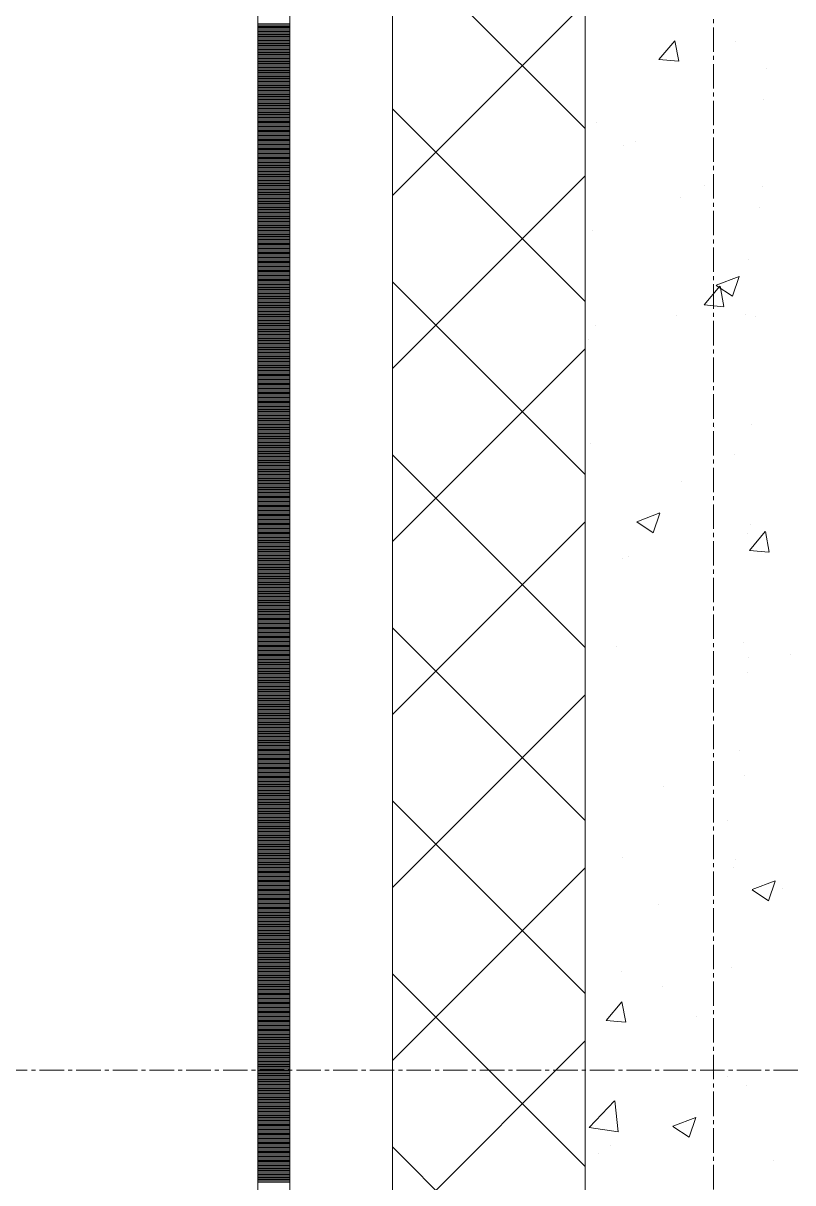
# Model space of a CAD drawing. Header units: millimetres. Extents: x 538266 to 1167394, y 114608 to 637157.
# Drawn here: x 828700 to 829299, y 155925 to 156828 of the extents above; entities that cross this region are included whole.
import ezdxf
from ezdxf.enums import TextEntityAlignment as Align

# ---------------------------------------------------------------- set-up
doc = ezdxf.new("R2010")
doc.units = ezdxf.units.MM
doc.linetypes.add('CENTER2', pattern=[28.575, 19.05, -3.175, 3.175, -3.175])
doc.linetypes.add('DASHED', pattern=[19.05, 12.7, -6.35])
doc.layers.get('Defpoints').update_dxf_attribs({"color": 140})
doc.layers.add('АР_Делит', color=120, linetype='Continuous', lineweight=0, plot=False)
for name, color, linetype, lineweight in [('АР_Стены ПЕНОблок', 52, 'Continuous', 20), ('АР_Тонкая', 254, 'Continuous', 5), ('АР_Утеплитель', 31, 'Continuous', 0), ('АР_Штриховка', 8, 'Continuous', 0)]:
    doc.layers.add(name, color=color, linetype=linetype, lineweight=lineweight)
doc.layers.add('РД_Оси_100', color=7, linetype='Continuous', lineweight=0, true_color=0x525252)
doc.styles.add('style1', font='ARIALN.TTF')

# ---------------------------------------------------------------- blocks, each defined once
blk = doc.blocks.new('2_этаж')
at = {"layer": 'АР_Стены ПЕНОблок', "color": 18, "linetype": 'Continuous', "lineweight": 20, "true_color": 0x000000}
blk.add_line((672773.57, 213213.25), (672773.57, 137013.25), dxfattribs=at)
at = {"layer": 'АР_Тонкая', "color": 18, "linetype": 'Continuous', "lineweight": 5, "true_color": 0x000000}
for p, q in [((672518.57, 213213.25), (672518.57, 137013.25)), ((672543.57, 213213.25), (672543.57, 137013.25)), ((672543.57, 137013.25), (672543.57, 213213.25)), ((672623.57, 137013.25), (672623.57, 213213.25))]:
    blk.add_line(p, q, dxfattribs=at)
at = {"layer": 'АР_Утеплитель', "color": 18, "linetype": 'Continuous', "lineweight": 0, "true_color": 0x000000}
for p, q in [((672623.57, 213213.25), (672623.57, 137013.25)), ((672773.57, 137013.25), (672773.57, 213213.25))]:
    blk.add_line(p, q, dxfattribs=at)
at = {"layer": 'АР_Штриховка', "color": 18, "linetype": 'Continuous', "lineweight": 0, "true_color": 0x000000}
for p, q in [((672773.57, 156746.34), (672623.57, 156896.34)), ((672623.57, 156694.2), (672773.57, 156844.2)), ((672518.57, 156828), (672543.57, 156828)), ((672518.57, 156827), (672543.57, 156827)), ((672518.57, 156826), (672543.57, 156826)), ((672518.57, 156825), (672543.57, 156825)), ((672518.57, 156824), (672543.57, 156824)), ((672518.57, 156823), (672543.57, 156823)), ((672518.57, 156822), (672543.57, 156822)), ((672518.57, 156821), (672543.57, 156821)), ((672518.57, 156820), (672543.57, 156820)), ((672518.57, 156819), (672543.57, 156819)), ((672518.57, 156818), (672543.57, 156818)), ((672518.57, 156817), (672543.57, 156817)), ((672518.57, 156816), (672543.57, 156816)), ((672518.57, 156815), (672543.57, 156815)), ((672518.57, 156814), (672543.57, 156814)), ((672518.57, 156813), (672543.57, 156813)), ((672518.57, 156812), (672543.57, 156812)), ((672518.57, 156811), (672543.57, 156811)), ((672518.57, 156810), (672543.57, 156810)), ((672518.57, 156809), (672543.57, 156809)), ((672518.57, 156808), (672543.57, 156808)), ((672518.57, 156807), (672543.57, 156807)), ((672830.97, 156800.09), (672843.22, 156814.69)), ((672846.33, 156798.79), (672843.39, 156814.71)), ((672890.79, 156814.52), (672890.79, 156814.52)), ((672518.57, 156806), (672543.57, 156806)), ((672518.57, 156805), (672543.57, 156805)), ((672518.57, 156804), (672543.57, 156804)), ((672518.57, 156803), (672543.57, 156803)), ((672518.57, 156802), (672543.57, 156802)), ((672518.57, 156801), (672543.57, 156801)), ((672518.57, 156800), (672543.57, 156800)), ((672518.57, 156799), (672543.57, 156799)), ((672518.57, 156798), (672543.57, 156798)), ((672830.97, 156800.09), (672846.16, 156798.76)), ((672518.57, 156797), (672543.57, 156797)), ((672518.57, 156796), (672543.57, 156796)), ((672518.57, 156795), (672543.57, 156795)), ((672518.57, 156794), (672543.57, 156794)), ((672518.57, 156793), (672543.57, 156793)), ((672518.57, 156792), (672543.57, 156792)), ((672518.57, 156791), (672543.57, 156791)), ((672518.57, 156790), (672543.57, 156790)), ((672518.57, 156789), (672543.57, 156789)), ((672914.91, 156793.11), (672914.91, 156793.11)), ((672518.57, 156788), (672543.57, 156788)), ((672518.57, 156787), (672543.57, 156787)), ((672518.57, 156786), (672543.57, 156786)), ((672518.57, 156785), (672543.57, 156785)), ((672518.57, 156784), (672543.57, 156784)), ((672518.57, 156783), (672543.57, 156783)), ((672518.57, 156782), (672543.57, 156782)), ((672518.57, 156781), (672543.57, 156781)), ((672518.57, 156780), (672543.57, 156780)), ((672518.57, 156779), (672543.57, 156779)), ((672518.57, 156778), (672543.57, 156778)), ((672518.57, 156777), (672543.57, 156777)), ((672518.57, 156776), (672543.57, 156776)), ((672518.57, 156775), (672543.57, 156775)), ((672518.57, 156774), (672543.57, 156774)), ((672518.57, 156773), (672543.57, 156773)), ((672518.57, 156772), (672543.57, 156772)), ((672518.57, 156771), (672543.57, 156771)), ((672518.57, 156770), (672543.57, 156770)), ((672518.57, 156769), (672543.57, 156769)), ((672518.57, 156768), (672543.57, 156768)), ((672518.57, 156767), (672543.57, 156767)), ((672518.57, 156766), (672543.57, 156766)), ((672518.57, 156765), (672543.57, 156765)), ((672518.57, 156764), (672543.57, 156764)), ((672518.57, 156763), (672543.57, 156763)), ((672518.57, 156762), (672543.57, 156762)), ((672912.42, 156769.33), (672912.42, 156769.33)), ((672518.57, 156761), (672543.57, 156761)), ((672518.57, 156760), (672543.57, 156760)), ((672518.57, 156759), (672543.57, 156759)), ((672518.57, 156758), (672543.57, 156758)), ((672518.57, 156757), (672543.57, 156757)), ((672518.57, 156756), (672543.57, 156756)), ((672518.57, 156755), (672543.57, 156755)), ((672518.57, 156754), (672543.57, 156754)), ((672518.57, 156753), (672543.57, 156753)), ((672773.57, 156611.64), (672623.57, 156761.64)), ((672518.57, 156752), (672543.57, 156752)), ((672518.57, 156751), (672543.57, 156751)), ((672518.57, 156750), (672543.57, 156750)), ((672518.57, 156749), (672543.57, 156749)), ((672518.57, 156748), (672543.57, 156748)), ((672518.57, 156747), (672543.57, 156747)), ((672518.57, 156746), (672543.57, 156746)), ((672518.57, 156745), (672543.57, 156745)), ((672518.57, 156744), (672543.57, 156744)), ((672782, 156751.44), (672782, 156751.44)), ((672518.57, 156743), (672543.57, 156743)), ((672518.57, 156742), (672543.57, 156742)), ((672518.57, 156741), (672543.57, 156741)), ((672518.57, 156740), (672543.57, 156740)), ((672518.57, 156739), (672543.57, 156739)), ((672518.57, 156738), (672543.57, 156738)), ((672518.57, 156737), (672543.57, 156737)), ((672518.57, 156736), (672543.57, 156736)), ((672518.57, 156735), (672543.57, 156735)), ((672813.05, 156736.55), (672813.05, 156736.55)), ((672518.57, 156734), (672543.57, 156734)), ((672518.57, 156733), (672543.57, 156733)), ((672518.57, 156732), (672543.57, 156732)), ((672518.57, 156731), (672543.57, 156731)), ((672518.57, 156730), (672543.57, 156730)), ((672518.57, 156729), (672543.57, 156729)), ((672518.57, 156728), (672543.57, 156728)), ((672518.57, 156727), (672543.57, 156727)), ((672518.57, 156726), (672543.57, 156726)), ((672803.52, 156733.33), (672803.52, 156733.33)), ((672518.57, 156725), (672543.57, 156725)), ((672518.57, 156724), (672543.57, 156724)), ((672518.57, 156723), (672543.57, 156723)), ((672518.57, 156722), (672543.57, 156722)), ((672518.57, 156721), (672543.57, 156721)), ((672518.57, 156720), (672543.57, 156720)), ((672518.57, 156719), (672543.57, 156719)), ((672518.57, 156718), (672543.57, 156718)), ((672518.57, 156717), (672543.57, 156717)), ((672518.57, 156716), (672543.57, 156716)), ((672518.57, 156715), (672543.57, 156715)), ((672518.57, 156714), (672543.57, 156714)), ((672518.57, 156713), (672543.57, 156713)), ((672518.57, 156712), (672543.57, 156712)), ((672518.57, 156711), (672543.57, 156711)), ((672518.57, 156710), (672543.57, 156710)), ((672518.57, 156709), (672543.57, 156709)), ((672518.57, 156708), (672543.57, 156708)), ((672623.57, 156559.5), (672773.57, 156709.5)), ((672518.57, 156707), (672543.57, 156707)), ((672518.57, 156706), (672543.57, 156706)), ((672518.57, 156705), (672543.57, 156705)), ((672518.57, 156704), (672543.57, 156704)), ((672518.57, 156703), (672543.57, 156703)), ((672518.57, 156702), (672543.57, 156702)), ((672518.57, 156701), (672543.57, 156701)), ((672518.57, 156700), (672543.57, 156700)), ((672518.57, 156699), (672543.57, 156699)), ((672866.6, 156702.44), (672866.6, 156702.44)), ((672911.67, 156701.3), (672911.67, 156701.3)), ((672518.57, 156698), (672543.57, 156698)), ((672518.57, 156697), (672543.57, 156697)), ((672518.57, 156696), (672543.57, 156696)), ((672518.57, 156695), (672543.57, 156695)), ((672518.57, 156694), (672543.57, 156694)), ((672518.57, 156693), (672543.57, 156693)), ((672518.57, 156692), (672543.57, 156692)), ((672518.57, 156691), (672543.57, 156691)), ((672518.57, 156690), (672543.57, 156690)), ((672848.09, 156692.93), (672848.09, 156692.93)), ((672518.57, 156689), (672543.57, 156689)), ((672518.57, 156688), (672543.57, 156688)), ((672518.57, 156687), (672543.57, 156687)), ((672518.57, 156686), (672543.57, 156686)), ((672518.57, 156685), (672543.57, 156685)), ((672518.57, 156684), (672543.57, 156684)), ((672518.57, 156683), (672543.57, 156683)), ((672518.57, 156682), (672543.57, 156682)), ((672518.57, 156681), (672543.57, 156681)), ((672909.33, 156684.77), (672909.33, 156684.77)), ((672518.57, 156680), (672543.57, 156680)), ((672518.57, 156679), (672543.57, 156679)), ((672518.57, 156678), (672543.57, 156678)), ((672518.57, 156677), (672543.57, 156677)), ((672518.57, 156676), (672543.57, 156676)), ((672518.57, 156675), (672543.57, 156675)), ((672518.57, 156674), (672543.57, 156674)), ((672518.57, 156673), (672543.57, 156673)), ((672518.57, 156672), (672543.57, 156672)), ((672518.57, 156671), (672543.57, 156671)), ((672518.57, 156670), (672543.57, 156670)), ((672518.57, 156669), (672543.57, 156669)), ((672518.57, 156668), (672543.57, 156668)), ((672518.57, 156667), (672543.57, 156667)), ((672518.57, 156666), (672543.57, 156666)), ((672518.57, 156665), (672543.57, 156665)), ((672518.57, 156664), (672543.57, 156664)), ((672518.57, 156663), (672543.57, 156663)), ((672778.92, 156666.89), (672778.92, 156666.89)), ((672518.57, 156662), (672543.57, 156662)), ((672518.57, 156661), (672543.57, 156661)), ((672518.57, 156660), (672543.57, 156660)), ((672518.57, 156659), (672543.57, 156659)), ((672518.57, 156658), (672543.57, 156658)), ((672518.57, 156657), (672543.57, 156657)), ((672518.57, 156656), (672543.57, 156656)), ((672518.57, 156655), (672543.57, 156655)), ((672518.57, 156654), (672543.57, 156654)), ((672518.57, 156653), (672543.57, 156653)), ((672518.57, 156652), (672543.57, 156652)), ((672518.57, 156651), (672543.57, 156651)), ((672518.57, 156650), (672543.57, 156650)), ((672518.57, 156649), (672543.57, 156649)), ((672518.57, 156648), (672543.57, 156648)), ((672518.57, 156647), (672543.57, 156647)), ((672518.57, 156646), (672543.57, 156646)), ((672518.57, 156645), (672543.57, 156645)), ((672900.53, 156644.44), (672900.53, 156644.44)), ((672518.57, 156644), (672543.57, 156644)), ((672518.57, 156643), (672543.57, 156643)), ((672518.57, 156642), (672543.57, 156642)), ((672518.57, 156641), (672543.57, 156641)), ((672518.57, 156640), (672543.57, 156640)), ((672518.57, 156639), (672543.57, 156639)), ((672518.57, 156638), (672543.57, 156638)), ((672518.57, 156637), (672543.57, 156637)), ((672518.57, 156636), (672543.57, 156636)), ((672518.57, 156635), (672543.57, 156635)), ((672518.57, 156634), (672543.57, 156634)), ((672518.57, 156633), (672543.57, 156633)), ((672518.57, 156632), (672543.57, 156632)), ((672518.57, 156631), (672543.57, 156631)), ((672518.57, 156630), (672543.57, 156630)), ((672518.57, 156629), (672543.57, 156629)), ((672518.57, 156628), (672543.57, 156628)), ((672518.57, 156627), (672543.57, 156627)), ((672773.57, 156476.93), (672623.57, 156626.93)), ((672875.62, 156624.43), (672893.4, 156631.26)), ((672888.2, 156615.77), (672893.36, 156631.12)), ((672518.57, 156626), (672543.57, 156626)), ((672518.57, 156625), (672543.57, 156625)), ((672518.57, 156624), (672543.57, 156624)), ((672518.57, 156623), (672543.57, 156623)), ((672518.57, 156622), (672543.57, 156622)), ((672518.57, 156621), (672543.57, 156621)), ((672518.57, 156620), (672543.57, 156620)), ((672518.57, 156619), (672543.57, 156619)), ((672518.57, 156618), (672543.57, 156618)), ((672866.22, 156609.04), (672878.46, 156623.63)), ((672875.56, 156624.3), (672888.19, 156615.78)), ((672881.57, 156607.73), (672878.64, 156623.66)), ((672518.57, 156617), (672543.57, 156617)), ((672518.57, 156616), (672543.57, 156616)), ((672518.57, 156615), (672543.57, 156615)), ((672518.57, 156614), (672543.57, 156614)), ((672518.57, 156613), (672543.57, 156613)), ((672518.57, 156612), (672543.57, 156612)), ((672518.57, 156611), (672543.57, 156611)), ((672518.57, 156610), (672543.57, 156610)), ((672518.57, 156609), (672543.57, 156609)), ((672866.22, 156609.03), (672881.4, 156607.7)), ((672518.57, 156608), (672543.57, 156608)), ((672518.57, 156607), (672543.57, 156607)), ((672518.57, 156606), (672543.57, 156606)), ((672518.57, 156605), (672543.57, 156605)), ((672518.57, 156604), (672543.57, 156604)), ((672518.57, 156603), (672543.57, 156603)), ((672518.57, 156602), (672543.57, 156602)), ((672518.57, 156601), (672543.57, 156601)), ((672518.57, 156600), (672543.57, 156600)), ((672844.85, 156601.12), (672844.85, 156601.12)), ((672898.1, 156601.72), (672898.1, 156601.72)), ((672906.24, 156600.22), (672906.24, 156600.22)), ((672518.57, 156599), (672543.57, 156599)), ((672518.57, 156598), (672543.57, 156598)), ((672518.57, 156597), (672543.57, 156597)), ((672518.57, 156596), (672543.57, 156596)), ((672518.57, 156595), (672543.57, 156595)), ((672518.57, 156594), (672543.57, 156594)), ((672518.57, 156593), (672543.57, 156593)), ((672518.57, 156592), (672543.57, 156592)), ((672518.57, 156591), (672543.57, 156591)), ((672781.27, 156592.75), (672781.27, 156592.75)), ((672518.57, 156590), (672543.57, 156590)), ((672518.57, 156589), (672543.57, 156589)), ((672518.57, 156588), (672543.57, 156588)), ((672518.57, 156587), (672543.57, 156587)), ((672518.57, 156586), (672543.57, 156586)), ((672518.57, 156585), (672543.57, 156585)), ((672518.57, 156584), (672543.57, 156584)), ((672518.57, 156583), (672543.57, 156583)), ((672518.57, 156582), (672543.57, 156582)), ((672775.83, 156582.33), (672775.83, 156582.33)), ((672518.57, 156581), (672543.57, 156581)), ((672518.57, 156580), (672543.57, 156580)), ((672518.57, 156579), (672543.57, 156579)), ((672518.57, 156578), (672543.57, 156578)), ((672518.57, 156577), (672543.57, 156577)), ((672518.57, 156576), (672543.57, 156576)), ((672518.57, 156575), (672543.57, 156575)), ((672518.57, 156574), (672543.57, 156574)), ((672518.57, 156573), (672543.57, 156573)), ((672623.57, 156424.8), (672773.57, 156574.8)), ((672518.57, 156572), (672543.57, 156572)), ((672518.57, 156571), (672543.57, 156571)), ((672518.57, 156570), (672543.57, 156570)), ((672518.57, 156569), (672543.57, 156569)), ((672518.57, 156568), (672543.57, 156568)), ((672518.57, 156567), (672543.57, 156567)), ((672518.57, 156566), (672543.57, 156566)), ((672518.57, 156565), (672543.57, 156565)), ((672518.57, 156564), (672543.57, 156564)), ((672518.57, 156563), (672543.57, 156563)), ((672518.57, 156562), (672543.57, 156562)), ((672518.57, 156561), (672543.57, 156561)), ((672518.57, 156560), (672543.57, 156560)), ((672518.57, 156559), (672543.57, 156559)), ((672518.57, 156558), (672543.57, 156558)), ((672518.57, 156557), (672543.57, 156557)), ((672518.57, 156556), (672543.57, 156556)), ((672518.57, 156555), (672543.57, 156555)), ((672518.57, 156554), (672543.57, 156554)), ((672518.57, 156553), (672543.57, 156553)), ((672518.57, 156552), (672543.57, 156552)), ((672518.57, 156551), (672543.57, 156551)), ((672518.57, 156550), (672543.57, 156550)), ((672518.57, 156549), (672543.57, 156549)), ((672518.57, 156548), (672543.57, 156548)), ((672518.57, 156547), (672543.57, 156547)), ((672518.57, 156546), (672543.57, 156546)), ((672518.57, 156545), (672543.57, 156545)), ((672518.57, 156544), (672543.57, 156544)), ((672518.57, 156543), (672543.57, 156543)), ((672518.57, 156542), (672543.57, 156542)), ((672518.57, 156541), (672543.57, 156541)), ((672518.57, 156540), (672543.57, 156540)), ((672518.57, 156539), (672543.57, 156539)), ((672518.57, 156538), (672543.57, 156538)), ((672518.57, 156537), (672543.57, 156537)), ((672518.57, 156536), (672543.57, 156536)), ((672518.57, 156535), (672543.57, 156535)), ((672518.57, 156534), (672543.57, 156534)), ((672518.57, 156533), (672543.57, 156533)), ((672518.57, 156532), (672543.57, 156532)), ((672518.57, 156531), (672543.57, 156531)), ((672518.57, 156530), (672543.57, 156530)), ((672518.57, 156529), (672543.57, 156529)), ((672518.57, 156528), (672543.57, 156528)), ((672518.57, 156527), (672543.57, 156527)), ((672518.57, 156526), (672543.57, 156526)), ((672518.57, 156525), (672543.57, 156525)), ((672518.57, 156524), (672543.57, 156524)), ((672518.57, 156523), (672543.57, 156523)), ((672518.57, 156522), (672543.57, 156522)), ((672518.57, 156521), (672543.57, 156521)), ((672518.57, 156520), (672543.57, 156520)), ((672518.57, 156519), (672543.57, 156519)), ((672518.57, 156518), (672543.57, 156518)), ((672518.57, 156517), (672543.57, 156517)), ((672518.57, 156516), (672543.57, 156516)), ((672518.57, 156515), (672543.57, 156515)), ((672518.57, 156514), (672543.57, 156514)), ((672518.57, 156513), (672543.57, 156513)), ((672518.57, 156512), (672543.57, 156512)), ((672518.57, 156511), (672543.57, 156511)), ((672518.57, 156510), (672543.57, 156510)), ((672518.57, 156509), (672543.57, 156509)), ((672874.23, 156513.61), (672874.23, 156513.61)), ((672903.15, 156515.66), (672903.15, 156515.66)), ((672518.57, 156508), (672543.57, 156508)), ((672518.57, 156507), (672543.57, 156507)), ((672518.57, 156506), (672543.57, 156506)), ((672518.57, 156505), (672543.57, 156505)), ((672518.57, 156504), (672543.57, 156504)), ((672518.57, 156503), (672543.57, 156503)), ((672518.57, 156502), (672543.57, 156502)), ((672518.57, 156501), (672543.57, 156501)), ((672518.57, 156500), (672543.57, 156500)), ((672778.03, 156500.94), (672778.03, 156500.94)), ((672518.57, 156499), (672543.57, 156499)), ((672518.57, 156498), (672543.57, 156498)), ((672518.57, 156497), (672543.57, 156497)), ((672518.57, 156496), (672543.57, 156496)), ((672518.57, 156495), (672543.57, 156495)), ((672518.57, 156494), (672543.57, 156494)), ((672518.57, 156493), (672543.57, 156493)), ((672518.57, 156492), (672543.57, 156492)), ((672518.57, 156491), (672543.57, 156491)), ((672773.57, 156342.23), (672623.57, 156492.23)), ((672890.04, 156492.89), (672890.04, 156492.89)), ((672518.57, 156490), (672543.57, 156490)), ((672518.57, 156489), (672543.57, 156489)), ((672518.57, 156488), (672543.57, 156488)), ((672518.57, 156487), (672543.57, 156487)), ((672518.57, 156486), (672543.57, 156486)), ((672518.57, 156485), (672543.57, 156485)), ((672518.57, 156484), (672543.57, 156484)), ((672518.57, 156483), (672543.57, 156483)), ((672518.57, 156482), (672543.57, 156482)), ((672518.57, 156481), (672543.57, 156481)), ((672518.57, 156480), (672543.57, 156480)), ((672518.57, 156479), (672543.57, 156479)), ((672518.57, 156478), (672543.57, 156478)), ((672518.57, 156477), (672543.57, 156477)), ((672518.57, 156476), (672543.57, 156476)), ((672518.57, 156475), (672543.57, 156475)), ((672518.57, 156474), (672543.57, 156474)), ((672518.57, 156473), (672543.57, 156473)), ((672518.57, 156472), (672543.57, 156472)), ((672518.57, 156471), (672543.57, 156471)), ((672518.57, 156470), (672543.57, 156470)), ((672518.57, 156469), (672543.57, 156469)), ((672518.57, 156468), (672543.57, 156468)), ((672518.57, 156467), (672543.57, 156467)), ((672518.57, 156466), (672543.57, 156466)), ((672518.57, 156465), (672543.57, 156465)), ((672518.57, 156464), (672543.57, 156464)), ((672848.64, 156471.92), (672848.64, 156471.92)), ((672518.57, 156463), (672543.57, 156463)), ((672518.57, 156462), (672543.57, 156462)), ((672518.57, 156461), (672543.57, 156461)), ((672518.57, 156460), (672543.57, 156460)), ((672518.57, 156459), (672543.57, 156459)), ((672518.57, 156458), (672543.57, 156458)), ((672518.57, 156457), (672543.57, 156457)), ((672518.57, 156456), (672543.57, 156456)), ((672518.57, 156455), (672543.57, 156455)), ((672518.57, 156454), (672543.57, 156454)), ((672518.57, 156453), (672543.57, 156453)), ((672518.57, 156452), (672543.57, 156452)), ((672518.57, 156451), (672543.57, 156451)), ((672518.57, 156450), (672543.57, 156450)), ((672518.57, 156449), (672543.57, 156449)), ((672518.57, 156448), (672543.57, 156448)), ((672518.57, 156447), (672543.57, 156447)), ((672518.57, 156446), (672543.57, 156446)), ((672813.82, 156440.24), (672831.6, 156447.07)), ((672826.4, 156431.58), (672831.55, 156446.93)), ((672518.57, 156445), (672543.57, 156445)), ((672518.57, 156444), (672543.57, 156444)), ((672518.57, 156443), (672543.57, 156443)), ((672518.57, 156442), (672543.57, 156442)), ((672518.57, 156441), (672543.57, 156441)), ((672518.57, 156440), (672543.57, 156440)), ((672518.57, 156439), (672543.57, 156439)), ((672518.57, 156438), (672543.57, 156438)), ((672518.57, 156437), (672543.57, 156437)), ((672623.57, 156290.09), (672773.57, 156440.09)), ((672813.76, 156440.11), (672826.39, 156431.59)), ((672902.2, 156437.8), (672902.2, 156437.8)), ((672518.57, 156436), (672543.57, 156436)), ((672518.57, 156435), (672543.57, 156435)), ((672518.57, 156434), (672543.57, 156434)), ((672518.57, 156433), (672543.57, 156433)), ((672518.57, 156432), (672543.57, 156432)), ((672518.57, 156431), (672543.57, 156431)), ((672518.57, 156430), (672543.57, 156430)), ((672518.57, 156429), (672543.57, 156429)), ((672518.57, 156428), (672543.57, 156428)), ((672900.06, 156431.11), (672900.06, 156431.11)), ((672901.46, 156417.98), (672913.71, 156432.57)), ((672916.81, 156416.68), (672913.88, 156432.6)), ((672518.57, 156427), (672543.57, 156427)), ((672518.57, 156426), (672543.57, 156426)), ((672518.57, 156425), (672543.57, 156425)), ((672518.57, 156424), (672543.57, 156424)), ((672518.57, 156423), (672543.57, 156423)), ((672518.57, 156422), (672543.57, 156422)), ((672518.57, 156421), (672543.57, 156421)), ((672518.57, 156420), (672543.57, 156420)), ((672518.57, 156419), (672543.57, 156419)), ((672518.57, 156418), (672543.57, 156418)), ((672518.57, 156417), (672543.57, 156417)), ((672518.57, 156416), (672543.57, 156416)), ((672518.57, 156415), (672543.57, 156415)), ((672518.57, 156414), (672543.57, 156414)), ((672518.57, 156413), (672543.57, 156413)), ((672518.57, 156412), (672543.57, 156412)), ((672518.57, 156411), (672543.57, 156411)), ((672518.57, 156410), (672543.57, 156410)), ((672802.77, 156411.69), (672802.77, 156411.69)), ((672807.41, 156413.43), (672807.41, 156413.43)), ((672901.46, 156417.97), (672916.64, 156416.65)), ((672518.57, 156409), (672543.57, 156409)), ((672518.57, 156408), (672543.57, 156408)), ((672518.57, 156407), (672543.57, 156407)), ((672518.57, 156406), (672543.57, 156406)), ((672518.57, 156405), (672543.57, 156405)), ((672518.57, 156404), (672543.57, 156404)), ((672518.57, 156403), (672543.57, 156403)), ((672518.57, 156402), (672543.57, 156402)), ((672518.57, 156401), (672543.57, 156401)), ((672518.57, 156400), (672543.57, 156400)), ((672518.57, 156399), (672543.57, 156399)), ((672518.57, 156398), (672543.57, 156398)), ((672518.57, 156397), (672543.57, 156397)), ((672518.57, 156396), (672543.57, 156396)), ((672518.57, 156395), (672543.57, 156395)), ((672518.57, 156394), (672543.57, 156394)), ((672518.57, 156393), (672543.57, 156393)), ((672518.57, 156392), (672543.57, 156392)), ((672518.57, 156391), (672543.57, 156391)), ((672518.57, 156390), (672543.57, 156390)), ((672518.57, 156389), (672543.57, 156389)), ((672518.57, 156388), (672543.57, 156388)), ((672518.57, 156387), (672543.57, 156387)), ((672518.57, 156386), (672543.57, 156386)), ((672518.57, 156385), (672543.57, 156385)), ((672518.57, 156384), (672543.57, 156384)), ((672518.57, 156383), (672543.57, 156383)), ((672518.57, 156382), (672543.57, 156382)), ((672518.57, 156381), (672543.57, 156381)), ((672518.57, 156380), (672543.57, 156380)), ((672518.57, 156379), (672543.57, 156379)), ((672518.57, 156378), (672543.57, 156378)), ((672518.57, 156377), (672543.57, 156377)), ((672518.57, 156376), (672543.57, 156376)), ((672518.57, 156375), (672543.57, 156375)), ((672518.57, 156374), (672543.57, 156374)), ((672518.57, 156373), (672543.57, 156373)), ((672518.57, 156372), (672543.57, 156372)), ((672518.57, 156371), (672543.57, 156371)), ((672518.57, 156370), (672543.57, 156370)), ((672518.57, 156369), (672543.57, 156369)), ((672518.57, 156368), (672543.57, 156368)), ((672518.57, 156367), (672543.57, 156367)), ((672518.57, 156366), (672543.57, 156366)), ((672518.57, 156365), (672543.57, 156365)), ((672518.57, 156364), (672543.57, 156364)), ((672518.57, 156363), (672543.57, 156363)), ((672518.57, 156362), (672543.57, 156362)), ((672518.57, 156361), (672543.57, 156361)), ((672518.57, 156360), (672543.57, 156360)), ((672518.57, 156359), (672543.57, 156359)), ((672518.57, 156358), (672543.57, 156358)), ((672518.57, 156357), (672543.57, 156357)), ((672518.57, 156356), (672543.57, 156356)), ((672773.57, 156207.52), (672623.57, 156357.52)), ((672518.57, 156355), (672543.57, 156355)), ((672518.57, 156354), (672543.57, 156354)), ((672518.57, 156353), (672543.57, 156353)), ((672518.57, 156352), (672543.57, 156352)), ((672518.57, 156351), (672543.57, 156351)), ((672518.57, 156350), (672543.57, 156350)), ((672518.57, 156349), (672543.57, 156349)), ((672518.57, 156348), (672543.57, 156348)), ((672518.57, 156347), (672543.57, 156347)), ((672896.97, 156346.55), (672896.97, 156346.55)), ((672518.57, 156346), (672543.57, 156346)), ((672518.57, 156345), (672543.57, 156345)), ((672518.57, 156344), (672543.57, 156344)), ((672518.57, 156343), (672543.57, 156343)), ((672518.57, 156342), (672543.57, 156342)), ((672518.57, 156341), (672543.57, 156341)), ((672518.57, 156340), (672543.57, 156340)), ((672518.57, 156339), (672543.57, 156339)), ((672518.57, 156338), (672543.57, 156338)), ((672798.11, 156342.81), (672798.11, 156342.81)), ((672518.57, 156337), (672543.57, 156337)), ((672518.57, 156336), (672543.57, 156336)), ((672518.57, 156335), (672543.57, 156335)), ((672518.57, 156334), (672543.57, 156334)), ((672518.57, 156333), (672543.57, 156333)), ((672518.57, 156332), (672543.57, 156332)), ((672518.57, 156331), (672543.57, 156331)), ((672518.57, 156330), (672543.57, 156330)), ((672518.57, 156329), (672543.57, 156329)), ((672901.01, 156334.36), (672901.01, 156334.36)), ((672933.7, 156337.08), (672933.7, 156337.08)), ((672518.57, 156328), (672543.57, 156328)), ((672518.57, 156327), (672543.57, 156327)), ((672518.57, 156326), (672543.57, 156326)), ((672518.57, 156325), (672543.57, 156325)), ((672518.57, 156324), (672543.57, 156324)), ((672518.57, 156323), (672543.57, 156323)), ((672518.57, 156322), (672543.57, 156322)), ((672518.57, 156321), (672543.57, 156321)), ((672518.57, 156320), (672543.57, 156320)), ((672899.78, 156322.8), (672899.78, 156322.8)), ((672518.57, 156319), (672543.57, 156319)), ((672518.57, 156318), (672543.57, 156318)), ((672518.57, 156317), (672543.57, 156317)), ((672518.57, 156316), (672543.57, 156316)), ((672518.57, 156315), (672543.57, 156315)), ((672518.57, 156314), (672543.57, 156314)), ((672518.57, 156313), (672543.57, 156313)), ((672518.57, 156312), (672543.57, 156312)), ((672518.57, 156311), (672543.57, 156311)), ((672518.57, 156310), (672543.57, 156310)), ((672518.57, 156309), (672543.57, 156309)), ((672518.57, 156308), (672543.57, 156308)), ((672518.57, 156307), (672543.57, 156307)), ((672518.57, 156306), (672543.57, 156306)), ((672518.57, 156305), (672543.57, 156305)), ((672518.57, 156304), (672543.57, 156304)), ((672518.57, 156303), (672543.57, 156303)), ((672518.57, 156302), (672543.57, 156302)), ((672623.57, 156155.39), (672773.57, 156305.39)), ((672518.57, 156301), (672543.57, 156301)), ((672518.57, 156300), (672543.57, 156300)), ((672518.57, 156299), (672543.57, 156299)), ((672518.57, 156298), (672543.57, 156298)), ((672518.57, 156297), (672543.57, 156297)), ((672518.57, 156296), (672543.57, 156296)), ((672518.57, 156295), (672543.57, 156295)), ((672518.57, 156294), (672543.57, 156294)), ((672518.57, 156293), (672543.57, 156293)), ((672518.57, 156292), (672543.57, 156292)), ((672518.57, 156291), (672543.57, 156291)), ((672518.57, 156290), (672543.57, 156290)), ((672518.57, 156289), (672543.57, 156289)), ((672518.57, 156288), (672543.57, 156288)), ((672518.57, 156287), (672543.57, 156287)), ((672518.57, 156286), (672543.57, 156286)), ((672518.57, 156285), (672543.57, 156285)), ((672518.57, 156284), (672543.57, 156284)), ((672518.57, 156283), (672543.57, 156283)), ((672518.57, 156282), (672543.57, 156282)), ((672518.57, 156281), (672543.57, 156281)), ((672518.57, 156280), (672543.57, 156280)), ((672518.57, 156279), (672543.57, 156279)), ((672518.57, 156278), (672543.57, 156278)), ((672518.57, 156277), (672543.57, 156277)), ((672518.57, 156276), (672543.57, 156276)), ((672518.57, 156275), (672543.57, 156275)), ((672518.57, 156274), (672543.57, 156274)), ((672518.57, 156273), (672543.57, 156273)), ((672518.57, 156272), (672543.57, 156272)), ((672518.57, 156271), (672543.57, 156271)), ((672518.57, 156270), (672543.57, 156270)), ((672518.57, 156269), (672543.57, 156269)), ((672518.57, 156268), (672543.57, 156268)), ((672518.57, 156267), (672543.57, 156267)), ((672518.57, 156266), (672543.57, 156266)), ((672518.57, 156265), (672543.57, 156265)), ((672518.57, 156264), (672543.57, 156264)), ((672518.57, 156263), (672543.57, 156263)), ((672518.57, 156262), (672543.57, 156262)), ((672518.57, 156261), (672543.57, 156261)), ((672518.57, 156260), (672543.57, 156260)), ((672518.57, 156259), (672543.57, 156259)), ((672518.57, 156258), (672543.57, 156258)), ((672518.57, 156257), (672543.57, 156257)), ((672893.89, 156262), (672893.89, 156262)), ((672518.57, 156256), (672543.57, 156256)), ((672518.57, 156255), (672543.57, 156255)), ((672518.57, 156254), (672543.57, 156254)), ((672518.57, 156253), (672543.57, 156253)), ((672518.57, 156252), (672543.57, 156252)), ((672518.57, 156251), (672543.57, 156251)), ((672518.57, 156250), (672543.57, 156250)), ((672518.57, 156249), (672543.57, 156249)), ((672518.57, 156248), (672543.57, 156248)), ((672518.57, 156247), (672543.57, 156247)), ((672518.57, 156246), (672543.57, 156246)), ((672518.57, 156245), (672543.57, 156245)), ((672518.57, 156244), (672543.57, 156244)), ((672518.57, 156243), (672543.57, 156243)), ((672518.57, 156242), (672543.57, 156242)), ((672518.57, 156241), (672543.57, 156241)), ((672518.57, 156240), (672543.57, 156240)), ((672518.57, 156239), (672543.57, 156239)), ((672897.77, 156242.55), (672897.77, 156242.55)), ((672518.57, 156238), (672543.57, 156238)), ((672518.57, 156237), (672543.57, 156237)), ((672518.57, 156236), (672543.57, 156236)), ((672518.57, 156235), (672543.57, 156235)), ((672518.57, 156234), (672543.57, 156234)), ((672518.57, 156233), (672543.57, 156233)), ((672518.57, 156232), (672543.57, 156232)), ((672518.57, 156231), (672543.57, 156231)), ((672518.57, 156230), (672543.57, 156230)), ((672834.19, 156234.18), (672834.19, 156234.18)), ((672518.57, 156229), (672543.57, 156229)), ((672518.57, 156228), (672543.57, 156228)), ((672518.57, 156227), (672543.57, 156227)), ((672518.57, 156226), (672543.57, 156226)), ((672518.57, 156225), (672543.57, 156225)), ((672518.57, 156224), (672543.57, 156224)), ((672518.57, 156223), (672543.57, 156223)), ((672518.57, 156222), (672543.57, 156222)), ((672518.57, 156221), (672543.57, 156221)), ((672773.57, 156072.82), (672623.57, 156222.82)), ((672518.57, 156220), (672543.57, 156220)), ((672518.57, 156219), (672543.57, 156219)), ((672518.57, 156218), (672543.57, 156218)), ((672518.57, 156217), (672543.57, 156217)), ((672518.57, 156216), (672543.57, 156216)), ((672518.57, 156215), (672543.57, 156215)), ((672518.57, 156214), (672543.57, 156214)), ((672518.57, 156213), (672543.57, 156213)), ((672518.57, 156212), (672543.57, 156212)), ((672518.57, 156211), (672543.57, 156211)), ((672518.57, 156210), (672543.57, 156210)), ((672518.57, 156209), (672543.57, 156209)), ((672518.57, 156208), (672543.57, 156208)), ((672518.57, 156207), (672543.57, 156207)), ((672518.57, 156206), (672543.57, 156206)), ((672518.57, 156205), (672543.57, 156205)), ((672518.57, 156204), (672543.57, 156204)), ((672518.57, 156203), (672543.57, 156203)), ((672518.57, 156202), (672543.57, 156202)), ((672884.24, 156207.29), (672884.24, 156207.29)), ((672518.57, 156201), (672543.57, 156201)), ((672518.57, 156200), (672543.57, 156200)), ((672518.57, 156199), (672543.57, 156199)), ((672518.57, 156198), (672543.57, 156198)), ((672518.57, 156197), (672543.57, 156197)), ((672518.57, 156196), (672543.57, 156196)), ((672518.57, 156195), (672543.57, 156195)), ((672518.57, 156194), (672543.57, 156194)), ((672518.57, 156193), (672543.57, 156193)), ((672518.57, 156192), (672543.57, 156192)), ((672518.57, 156191), (672543.57, 156191)), ((672518.57, 156190), (672543.57, 156190)), ((672518.57, 156189), (672543.57, 156189)), ((672518.57, 156188), (672543.57, 156188)), ((672518.57, 156187), (672543.57, 156187)), ((672518.57, 156186), (672543.57, 156186)), ((672518.57, 156185), (672543.57, 156185)), ((672518.57, 156184), (672543.57, 156184)), ((672518.57, 156183), (672543.57, 156183)), ((672518.57, 156182), (672543.57, 156182)), ((672518.57, 156181), (672543.57, 156181)), ((672518.57, 156180), (672543.57, 156180)), ((672518.57, 156179), (672543.57, 156179)), ((672518.57, 156178), (672543.57, 156178)), ((672518.57, 156177), (672543.57, 156177)), ((672518.57, 156176), (672543.57, 156176)), ((672518.57, 156175), (672543.57, 156175)), ((672802.2, 156178.9), (672802.2, 156178.9)), ((672890.8, 156177.44), (672890.8, 156177.44)), ((672518.57, 156174), (672543.57, 156174)), ((672518.57, 156173), (672543.57, 156173)), ((672518.57, 156172), (672543.57, 156172)), ((672518.57, 156171), (672543.57, 156171)), ((672518.57, 156170), (672543.57, 156170)), ((672518.57, 156169), (672543.57, 156169)), ((672518.57, 156168), (672543.57, 156168)), ((672518.57, 156167), (672543.57, 156167)), ((672518.57, 156166), (672543.57, 156166)), ((672623.57, 156020.68), (672773.57, 156170.68)), ((672889.29, 156171.25), (672889.29, 156171.25)), ((672518.57, 156165), (672543.57, 156165)), ((672518.57, 156164), (672543.57, 156164)), ((672518.57, 156163), (672543.57, 156163)), ((672518.57, 156162), (672543.57, 156162)), ((672518.57, 156161), (672543.57, 156161)), ((672518.57, 156160), (672543.57, 156160)), ((672518.57, 156159), (672543.57, 156159)), ((672518.57, 156158), (672543.57, 156158)), ((672518.57, 156157), (672543.57, 156157)), ((672903.63, 156153.79), (672921.41, 156160.61)), ((672916.22, 156145.13), (672921.37, 156160.48)), ((672518.57, 156156), (672543.57, 156156)), ((672518.57, 156155), (672543.57, 156155)), ((672518.57, 156154), (672543.57, 156154)), ((672518.57, 156153), (672543.57, 156153)), ((672518.57, 156152), (672543.57, 156152)), ((672518.57, 156151), (672543.57, 156151)), ((672518.57, 156150), (672543.57, 156150)), ((672518.57, 156149), (672543.57, 156149)), ((672518.57, 156148), (672543.57, 156148)), ((672903.57, 156153.66), (672916.2, 156145.13)), ((672927.15, 156155.04), (672927.15, 156155.04)), ((672518.57, 156147), (672543.57, 156147)), ((672518.57, 156146), (672543.57, 156146)), ((672518.57, 156145), (672543.57, 156145)), ((672518.57, 156144), (672543.57, 156144)), ((672518.57, 156143), (672543.57, 156143)), ((672518.57, 156142), (672543.57, 156142)), ((672518.57, 156141), (672543.57, 156141)), ((672518.57, 156140), (672543.57, 156140)), ((672518.57, 156139), (672543.57, 156139)), ((672830.95, 156142.37), (672830.95, 156142.37)), ((672518.57, 156138), (672543.57, 156138)), ((672518.57, 156137), (672543.57, 156137)), ((672518.57, 156136), (672543.57, 156136)), ((672518.57, 156135), (672543.57, 156135)), ((672518.57, 156134), (672543.57, 156134)), ((672518.57, 156133), (672543.57, 156133)), ((672518.57, 156132), (672543.57, 156132)), ((672518.57, 156131), (672543.57, 156131)), ((672518.57, 156130), (672543.57, 156130)), ((672518.57, 156129), (672543.57, 156129)), ((672518.57, 156128), (672543.57, 156128)), ((672518.57, 156127), (672543.57, 156127)), ((672518.57, 156126), (672543.57, 156126)), ((672518.57, 156125), (672543.57, 156125)), ((672518.57, 156124), (672543.57, 156124)), ((672518.57, 156123), (672543.57, 156123)), ((672518.57, 156122), (672543.57, 156122)), ((672518.57, 156121), (672543.57, 156121)), ((672518.57, 156120), (672543.57, 156120)), ((672518.57, 156119), (672543.57, 156119)), ((672518.57, 156118), (672543.57, 156118)), ((672518.57, 156117), (672543.57, 156117)), ((672518.57, 156116), (672543.57, 156116)), ((672518.57, 156115), (672543.57, 156115)), ((672518.57, 156114), (672543.57, 156114)), ((672518.57, 156113), (672543.57, 156113)), ((672518.57, 156112), (672543.57, 156112)), ((672518.57, 156111), (672543.57, 156111)), ((672518.57, 156110), (672543.57, 156110)), ((672518.57, 156109), (672543.57, 156109)), ((672518.57, 156108), (672543.57, 156108)), ((672518.57, 156107), (672543.57, 156107)), ((672518.57, 156106), (672543.57, 156106)), ((672518.57, 156105), (672543.57, 156105)), ((672518.57, 156104), (672543.57, 156104)), ((672518.57, 156103), (672543.57, 156103)), ((672518.57, 156102), (672543.57, 156102)), ((672518.57, 156101), (672543.57, 156101)), ((672518.57, 156100), (672543.57, 156100)), ((672518.57, 156099), (672543.57, 156099)), ((672518.57, 156098), (672543.57, 156098)), ((672518.57, 156097), (672543.57, 156097)), ((672518.57, 156096), (672543.57, 156096)), ((672518.57, 156095), (672543.57, 156095)), ((672518.57, 156094), (672543.57, 156094)), ((672518.57, 156093), (672543.57, 156093)), ((672518.57, 156092), (672543.57, 156092)), ((672518.57, 156091), (672543.57, 156091)), ((672518.57, 156090), (672543.57, 156090)), ((672518.57, 156089), (672543.57, 156089)), ((672518.57, 156088), (672543.57, 156088)), ((672518.57, 156087), (672543.57, 156087)), ((672518.57, 156086), (672543.57, 156086)), ((672518.57, 156085), (672543.57, 156085)), ((672773.57, 155938.12), (672623.57, 156088.12)), ((672802.03, 156090.05), (672802.03, 156090.05)), ((672887.71, 156092.88), (672887.71, 156092.88)), ((672518.57, 156084), (672543.57, 156084)), ((672518.57, 156083), (672543.57, 156083)), ((672518.57, 156082), (672543.57, 156082)), ((672518.57, 156081), (672543.57, 156081)), ((672518.57, 156080), (672543.57, 156080)), ((672518.57, 156079), (672543.57, 156079)), ((672518.57, 156078), (672543.57, 156078)), ((672518.57, 156077), (672543.57, 156077)), ((672518.57, 156076), (672543.57, 156076)), ((672833.7, 156078.18), (672833.7, 156078.18)), ((672518.57, 156075), (672543.57, 156075)), ((672518.57, 156074), (672543.57, 156074)), ((672518.57, 156073), (672543.57, 156073)), ((672518.57, 156072), (672543.57, 156072)), ((672518.57, 156071), (672543.57, 156071)), ((672518.57, 156070), (672543.57, 156070)), ((672518.57, 156069), (672543.57, 156069)), ((672518.57, 156068), (672543.57, 156068)), ((672518.57, 156067), (672543.57, 156067)), ((672518.57, 156066), (672543.57, 156066)), ((672518.57, 156065), (672543.57, 156065)), ((672518.57, 156064), (672543.57, 156064)), ((672518.57, 156063), (672543.57, 156063)), ((672518.57, 156062), (672543.57, 156062)), ((672518.57, 156061), (672543.57, 156061)), ((672518.57, 156060), (672543.57, 156060)), ((672518.57, 156059), (672543.57, 156059)), ((672518.57, 156058), (672543.57, 156058)), ((672789.76, 156051.8), (672802.01, 156066.4)), ((672805.12, 156050.5), (672802.18, 156066.42)), ((672518.57, 156057), (672543.57, 156057)), ((672518.57, 156056), (672543.57, 156056)), ((672518.57, 156055), (672543.57, 156055)), ((672518.57, 156054), (672543.57, 156054)), ((672518.57, 156053), (672543.57, 156053)), ((672518.57, 156052), (672543.57, 156052)), ((672518.57, 156051), (672543.57, 156051)), ((672518.57, 156050), (672543.57, 156050)), ((672518.57, 156049), (672543.57, 156049)), ((672789.76, 156051.8), (672804.94, 156050.47)), ((672860.33, 156054.86), (672860.33, 156054.86)), ((672518.57, 156048), (672543.57, 156048)), ((672518.57, 156047), (672543.57, 156047)), ((672518.57, 156046), (672543.57, 156046)), ((672518.57, 156045), (672543.57, 156045)), ((672518.57, 156044), (672543.57, 156044)), ((672518.57, 156043), (672543.57, 156043)), ((672518.57, 156042), (672543.57, 156042)), ((672518.57, 156041), (672543.57, 156041)), ((672518.57, 156040), (672543.57, 156040)), ((672518.57, 156039), (672543.57, 156039)), ((672518.57, 156038), (672543.57, 156038)), ((672518.57, 156037), (672543.57, 156037)), ((672518.57, 156036), (672543.57, 156036)), ((672518.57, 156035), (672543.57, 156035)), ((672518.57, 156034), (672543.57, 156034)), ((672518.57, 156033), (672543.57, 156033)), ((672518.57, 156032), (672543.57, 156032)), ((672518.57, 156031), (672543.57, 156031)), ((672623.57, 155885.98), (672773.57, 156035.98)), ((672518.57, 156030), (672543.57, 156030)), ((672518.57, 156029), (672543.57, 156029)), ((672518.57, 156028), (672543.57, 156028)), ((672518.57, 156027), (672543.57, 156027)), ((672518.57, 156026), (672543.57, 156026)), ((672518.57, 156025), (672543.57, 156025)), ((672518.57, 156024), (672543.57, 156024)), ((672518.57, 156023), (672543.57, 156023)), ((672518.57, 156022), (672543.57, 156022)), ((672518.57, 156021), (672543.57, 156021)), ((672518.57, 156020), (672543.57, 156020)), ((672518.57, 156019), (672543.57, 156019)), ((672518.57, 156018), (672543.57, 156018)), ((672518.57, 156017), (672543.57, 156017)), ((672518.57, 156016), (672543.57, 156016)), ((672518.57, 156015), (672543.57, 156015)), ((672518.57, 156014), (672543.57, 156014)), ((672518.57, 156013), (672543.57, 156013)), ((672518.57, 156012), (672543.57, 156012)), ((672518.57, 156011), (672543.57, 156011)), ((672518.57, 156010), (672543.57, 156010)), ((672518.57, 156009), (672543.57, 156009)), ((672518.57, 156008), (672543.57, 156008)), ((672518.57, 156007), (672543.57, 156007)), ((672518.57, 156006), (672543.57, 156006)), ((672518.57, 156005), (672543.57, 156005)), ((672518.57, 156004), (672543.57, 156004)), ((672884.62, 156008.33), (672884.62, 156008.33)), ((672518.57, 156003), (672543.57, 156003)), ((672518.57, 156002), (672543.57, 156002)), ((672518.57, 156001), (672543.57, 156001)), ((672518.57, 156000), (672543.57, 156000)), ((672518.57, 155999), (672543.57, 155999)), ((672518.57, 155998), (672543.57, 155998)), ((672518.57, 155997), (672543.57, 155997)), ((672518.57, 155996), (672543.57, 155996)), ((672518.57, 155995), (672543.57, 155995)), ((672899.03, 156001.16), (672899.03, 156001.16)), ((672518.57, 155994), (672543.57, 155994)), ((672518.57, 155993), (672543.57, 155993)), ((672518.57, 155992), (672543.57, 155992)), ((672518.57, 155991), (672543.57, 155991)), ((672518.57, 155990), (672543.57, 155990)), ((672518.57, 155989), (672543.57, 155989)), ((672518.57, 155988), (672543.57, 155988)), ((672518.57, 155987), (672543.57, 155987)), ((672518.57, 155986), (672543.57, 155986)), ((672776.68, 155968.69), (672796.46, 155989.31)), ((672799.32, 155965.19), (672796.51, 155989.31)), ((672518.57, 155985), (672543.57, 155985)), ((672518.57, 155984), (672543.57, 155984)), ((672518.57, 155983), (672543.57, 155983)), ((672518.57, 155982), (672543.57, 155982)), ((672518.57, 155981), (672543.57, 155981)), ((672518.57, 155980), (672543.57, 155980)), ((672518.57, 155979), (672543.57, 155979)), ((672518.57, 155978), (672543.57, 155978)), ((672518.57, 155977), (672543.57, 155977)), ((672841.83, 155969.6), (672859.61, 155976.43)), ((672854.41, 155960.94), (672859.56, 155976.29)), ((672518.57, 155976), (672543.57, 155976)), ((672518.57, 155975), (672543.57, 155975)), ((672518.57, 155974), (672543.57, 155974)), ((672518.57, 155973), (672543.57, 155973)), ((672518.57, 155972), (672543.57, 155972)), ((672518.57, 155971), (672543.57, 155971)), ((672518.57, 155970), (672543.57, 155970)), ((672518.57, 155969), (672543.57, 155969)), ((672518.57, 155968), (672543.57, 155968)), ((672776.72, 155968.61), (672799.31, 155965.1)), ((672841.77, 155969.47), (672854.4, 155960.95)), ((672518.57, 155967), (672543.57, 155967)), ((672518.57, 155966), (672543.57, 155966)), ((672518.57, 155965), (672543.57, 155965)), ((672518.57, 155964), (672543.57, 155964)), ((672518.57, 155963), (672543.57, 155963)), ((672518.57, 155962), (672543.57, 155962)), ((672518.57, 155961), (672543.57, 155961)), ((672518.57, 155960), (672543.57, 155960)), ((672518.57, 155959), (672543.57, 155959)), ((672518.57, 155958), (672543.57, 155958)), ((672518.57, 155957), (672543.57, 155957)), ((672518.57, 155956), (672543.57, 155956)), ((672518.57, 155955), (672543.57, 155955)), ((672518.57, 155954), (672543.57, 155954)), ((672518.57, 155953), (672543.57, 155953)), ((672518.57, 155952), (672543.57, 155952)), ((672518.57, 155951), (672543.57, 155951)), ((672518.57, 155950), (672543.57, 155950)), ((672773.57, 155803.41), (672623.57, 155953.41)), ((672793.51, 155954.68), (672793.51, 155954.68)), ((672518.57, 155949), (672543.57, 155949)), ((672518.57, 155948), (672543.57, 155948)), ((672518.57, 155947), (672543.57, 155947)), ((672518.57, 155946), (672543.57, 155946)), ((672518.57, 155945), (672543.57, 155945)), ((672518.57, 155944), (672543.57, 155944)), ((672518.57, 155943), (672543.57, 155943)), ((672518.57, 155942), (672543.57, 155942)), ((672518.57, 155941), (672543.57, 155941)), ((672784.24, 155948.39), (672784.24, 155948.39)), ((672919.83, 155942.66), (672919.83, 155942.66)), ((672518.57, 155940), (672543.57, 155940)), ((672518.57, 155939), (672543.57, 155939)), ((672518.57, 155938), (672543.57, 155938)), ((672518.57, 155937), (672543.57, 155937)), ((672518.57, 155936), (672543.57, 155936)), ((672518.57, 155935), (672543.57, 155935)), ((672518.57, 155934), (672543.57, 155934)), ((672518.57, 155933), (672543.57, 155933)), ((672518.57, 155932), (672543.57, 155932)), ((672518.57, 155931), (672543.57, 155931)), ((672518.57, 155930), (672543.57, 155930)), ((672518.57, 155929), (672543.57, 155929)), ((672518.57, 155928), (672543.57, 155928)), ((672518.57, 155927), (672543.57, 155927)), ((672518.57, 155926), (672543.57, 155926))]:
    blk.add_line(p, q, dxfattribs=at)
at = {"layer": 'Defpoints', "color": 18, "true_color": 0x000000, "style": 'style1'}
for p in [(677970.57, 219836.39), (678101.19, 211681.39)]:
    blk.add_attdef('АР-ПОМЕЩЕНИЕ:НАИМЕНОВАНИЕ', text='', height=100, dxfattribs=at).set_placement(p, align=Align.MIDDLE)
blk = doc.blocks.new('СОШ_2200_АР_ОСИ_М100_28.05.24')
at = {"layer": 'АР_Делит', "color": 251, "linetype": 'DASHED', "true_color": 0x636466}
blk.add_lwpolyline([(114955, 135155), (114955, -355), (93595.036, -355), (93595.036, 13855), (94145, 13855), (94145, 68320), (66055, 68320), (66055, 13857.73), (83455, 13857.73), (83455, -355), (45245, -355), (45245, 13145), (44695, 13145), (44695, 26755), (45245, 26755), (45245, 68320), (20455, 68320), (20455, 26755), (27955, 26755), (27955, 13145), (-355, 13145), (-355, 100855)], dxfattribs=at)
at = {"layer": 'РД_Оси_100', "color": 251, "linetype": 'CENTER2', "true_color": 0x636466}
for p, q in [((0, -6155), (0, 139938.679)), ((29555, 33600), (-5954.958, 33600))]:
    blk.add_line(p, q, dxfattribs=at)

msp = doc.modelspace()

# ---------------------------------------------------------------- block references
msp.add_blockref('2_этаж', (156364.26, 0))
at = {"layer": 'РД_Оси_100'}
msp.add_blockref('СОШ_2200_АР_ОСИ_М100_28.05.24', (829237.83, 122413.25), dxfattribs=at)

doc.saveas('drawing.dxf')
